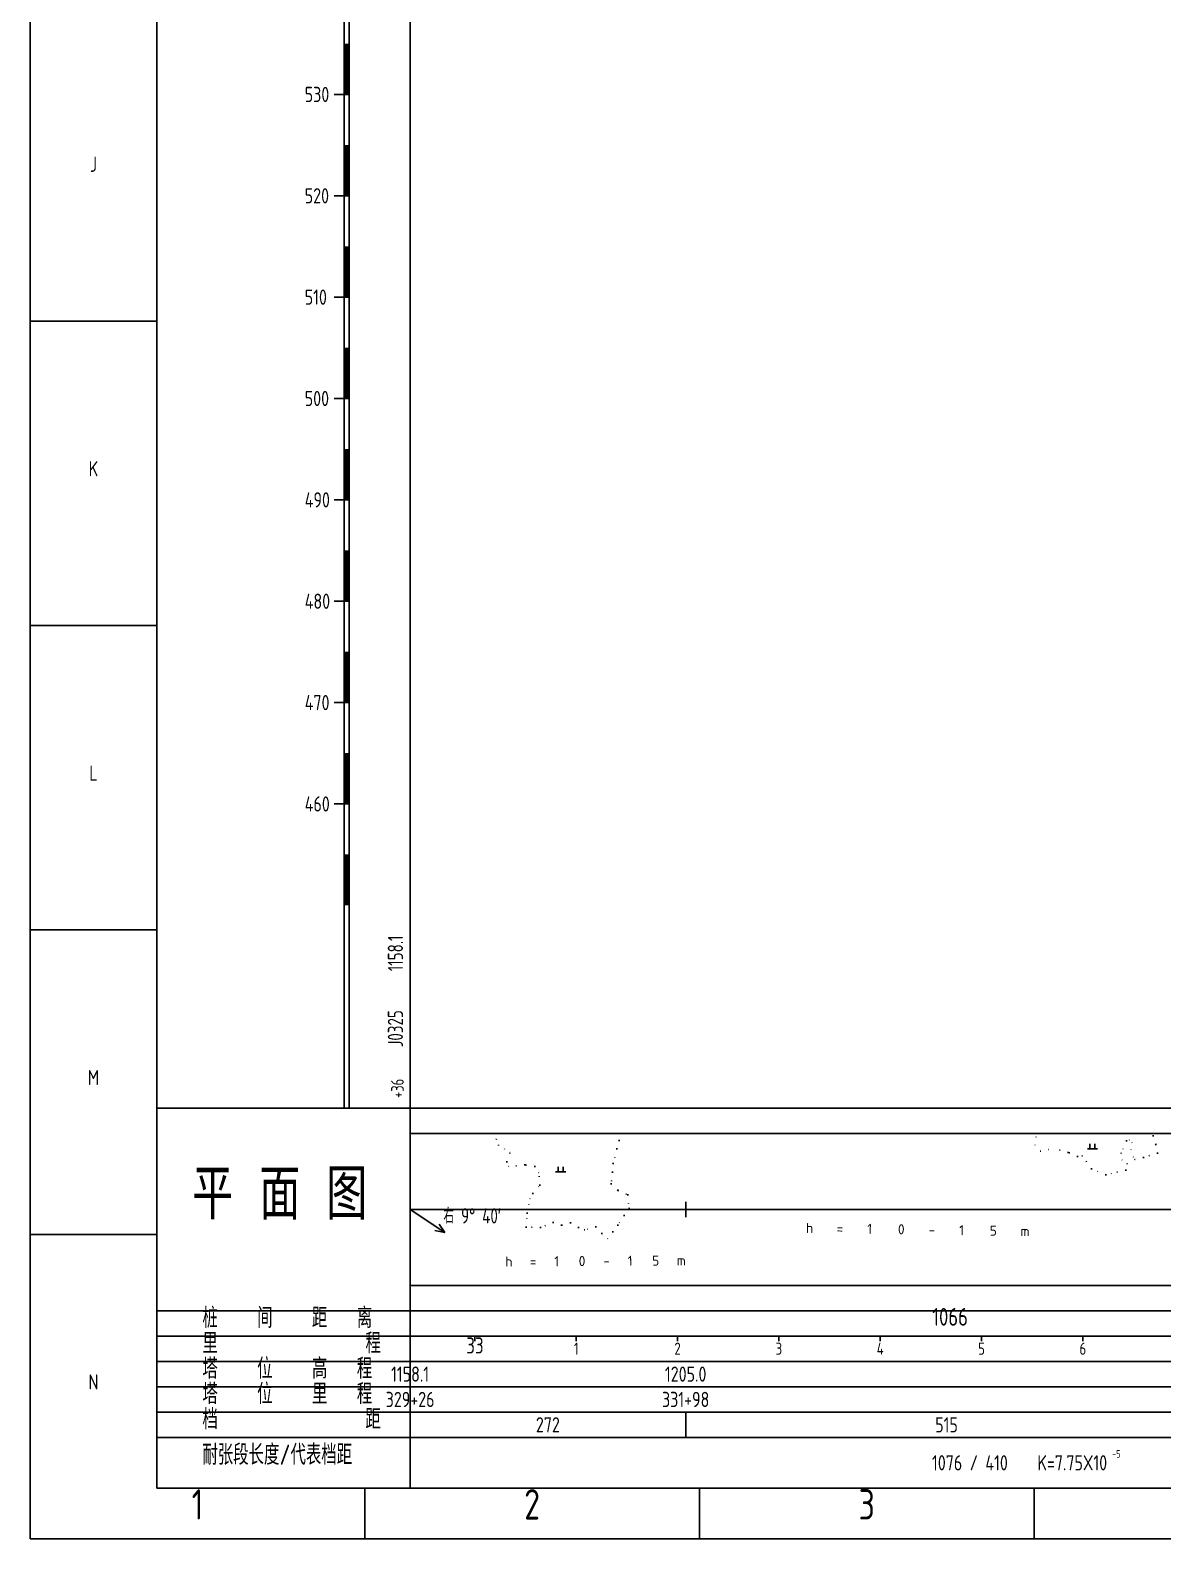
# Model space of a CAD drawing. Header units: millimetres. Extents: x 6482 to 7719, y 775 to 2743.
# Drawn here: x 6512.2 to 6735.8, y 775 to 1072.7 of the extents above; entities that cross this region are included whole.
import ezdxf
from ezdxf.enums import TextEntityAlignment as Align

# ---------------------------------------------------------------- set-up
doc = ezdxf.new("R2010")
doc.units = ezdxf.units.MM
doc.header["$LTSCALE"] = 5
doc.linetypes.add('DOT', pattern=[6.35, 0, -6.35])
for name, color, linetype in [('1', 3, 'Continuous'), ('4', 1, 'Continuous'), ('5', 2, 'Continuous'), ('图框', 1, 'Continuous'), ('地物-地类界', 5, 'Continuous'), ('地物-植被', 84, 'Continuous'), ('地物-注记', 1, 'Continuous'), ('标注', 3, 'Continuous')]:
    doc.layers.add(name, color=color, linetype=linetype)
doc.styles.get("Standard").update_dxf_attribs({"font": 'tssdeng.shx', "width": 0.8, "bigfont": 'tssdchn.shx'})

# ---------------------------------------------------------------- blocks, each defined once
blk = doc.blocks.new('7165820')
at = {"layer": '图框'}
for p, q in [((6574.2, 860), (6574.2, 2700)), ((6575.2, 860), (6575.2, 2700)), ((6574.4, 1060), (6574.4, 1070)), ((6574.6, 1060), (6574.6, 1070)), ((6574.8, 1060), (6574.8, 1070)), ((6575, 1060), (6575, 1070)), ((6575.2, 1060), (6572.2, 1060)), ((6574.4, 1040), (6574.4, 1050)), ((6574.6, 1040), (6574.6, 1050)), ((6574.8, 1040), (6574.8, 1050)), ((6575, 1040), (6575, 1050)), ((6575.2, 1040), (6572.2, 1040)), ((6574.4, 1020), (6574.4, 1030)), ((6574.6, 1020), (6574.6, 1030)), ((6574.8, 1020), (6574.8, 1030)), ((6575, 1020), (6575, 1030)), ((6575.2, 1020), (6572.2, 1020)), ((6574.4, 1000), (6574.4, 1010)), ((6574.6, 1000), (6574.6, 1010)), ((6574.8, 1000), (6574.8, 1010)), ((6575, 1000), (6575, 1010)), ((6575.2, 1000), (6572.2, 1000)), ((6574.4, 980), (6574.4, 990)), ((6574.6, 980), (6574.6, 990)), ((6574.8, 980), (6574.8, 990)), ((6575, 980), (6575, 990)), ((6575.2, 980), (6572.2, 980)), ((6574.4, 960), (6574.4, 970)), ((6574.6, 960), (6574.6, 970)), ((6574.8, 960), (6574.8, 970)), ((6575, 960), (6575, 970)), ((6575.2, 960), (6572.2, 960)), ((6574.4, 940), (6574.4, 950)), ((6574.6, 940), (6574.6, 950)), ((6574.8, 940), (6574.8, 950)), ((6575, 940), (6575, 950)), ((6575.2, 940), (6572.2, 940)), ((6574.4, 920), (6574.4, 930)), ((6574.6, 920), (6574.6, 930)), ((6574.8, 920), (6574.8, 930)), ((6575, 920), (6575, 930)), ((6575.2, 920), (6572.2, 920)), ((6574.4, 900), (6574.4, 910)), ((6574.6, 900), (6574.6, 910)), ((6574.8, 900), (6574.8, 910)), ((6575, 900), (6575, 910))]:
    blk.add_line(p, q, dxfattribs=at)
at = {"layer": '图框', "width": 0.8}
for s, p in [('530', (6566.4, 1058.5)), ('520', (6566.4, 1038.5)), ('510', (6566.4, 1018.5)), ('500', (6566.4, 998.5)), ('490', (6566.4, 978.5)), ('480', (6566.4, 958.5)), ('470', (6566.4, 938.5)), ('460', (6566.4, 918.5))]:
    blk.add_text(s, height=3, dxfattribs=at).set_placement(p)
blk = doc.blocks.new('k9220')
at = {"layer": '地物-植被'}
for p, q in [((-1, 0), (1, 0)), ((-0.5, 0), (-0.5, 1)), ((0.5, 0), (0.5, 1))]:
    blk.add_line(p, q, dxfattribs=at)

msp = doc.modelspace()

# ---------------------------------------------------------------- linework, layer by layer
at = {"layer": '4', "linetype": 'Continuous'}
for p, q in [((6587.2, 841.5), (6587.2, 838.5)), ((6641.6, 841.5), (6641.6, 838.5)), ((6587.2, 795), (6587.2, 800)), ((6641.6, 795), (6641.6, 800)), ((6587.2, 795), (6587.2, 785))]:
    msp.add_line(p, q, dxfattribs=at)
at = {"layer": '图框', "linetype": 'Continuous'}
for p, q in [((6512.2, 775), (6512.2, 1616)), ((6537.2, 785), (6537.2, 1606)), ((6512.2, 1015.29), (6537.2, 1015.29)), ((6512.2, 955.21), (6537.2, 955.21)), ((6512.2, 895.14), (6537.2, 895.14)), ((6537.2, 860), (7691.2, 860)), ((6587.2, 860), (6587.2, 785)), ((6587.2, 855), (7691.2, 855)), ((6587.2, 840), (7691.2, 840)), ((6512.2, 835.07), (6537.2, 835.07)), ((6587.2, 825), (7691.2, 825)), ((6537.2, 820), (7691.2, 820)), ((6537.2, 815), (7691.2, 815)), ((6600, 815), (6600, 814)), ((6620, 815), (6620, 814)), ((6640, 815), (6640, 814)), ((6660, 815), (6660, 814)), ((6680, 815), (6680, 814)), ((6700, 815), (6700, 814)), ((6720, 815), (6720, 814)), ((6537.2, 810), (7691.2, 810)), ((6537.2, 805), (7691.2, 805)), ((6537.2, 800), (7691.2, 800)), ((6537.2, 795), (7691.2, 795)), ((6537.2, 785), (7691.2, 785)), ((6578.26, 775), (6578.26, 785)), ((6644.31, 775), (6644.31, 785)), ((6710.37, 775), (6710.37, 785)), ((6512.2, 775), (7701.2, 775))]:
    msp.add_line(p, q, dxfattribs=at)
at = {"layer": '地物-地类界', "color": 3, "linetype": 'DOT', "ltscale": 0.05}
for p, q in [((6604.2, 853.8), (6604.72, 855)), ((6629.12, 855), (6628.45, 853.6)), ((6711.52, 855), (6710.79, 854.33)), ((6733.91, 854.53), (6734.41, 852.79)), ((6604.66, 852.62), (6604.2, 853.8)), ((6605.89, 851.91), (6604.66, 852.62)), ((6606.97, 851.22), (6605.89, 851.91)), ((6628.45, 853.6), (6627.28, 849.06)), ((6710.79, 854.33), (6710.5, 852.76)), ((6710.5, 852.76), (6711.59, 851.48)), ((6711.59, 851.48), (6713.14, 851.8)), ((6713.14, 851.8), (6714.8, 851.87)), ((6717.13, 851.26), (6714.21, 851.99)), ((6728.59, 853.54), (6727.59, 851.15)), ((6729.21, 853.72), (6728.59, 853.54)), ((6729.74, 853.13), (6729.21, 853.72)), ((6729.5, 851.74), (6729.74, 853.13)), ((6729.97, 850.28), (6729.5, 851.74)), ((6734.41, 852.79), (6734.77, 851.09)), ((6606.27, 849.37), (6606.97, 851.22)), ((6606.67, 848.47), (6606.27, 849.37)), ((6609.88, 848.78), (6606.67, 848.47)), ((6611.82, 848.46), (6609.88, 848.78)), ((6612.59, 847.19), (6611.82, 848.46)), ((6627.28, 849.06), (6626.92, 845.06)), ((6718.95, 850.44), (6717.13, 851.26)), ((6719.93, 850.57), (6718.95, 850.44)), ((6721.68, 848.02), (6719.93, 850.57)), ((6727.59, 851.15), (6727.71, 849.79)), ((6727.71, 849.79), (6728.74, 849.03)), ((6728.74, 849.03), (6728.48, 847.76)), ((6730.28, 849.83), (6729.97, 850.28)), ((6731.95, 850.25), (6730.28, 849.83)), ((6734.77, 851.09), (6731.95, 850.25)), ((6612.81, 844.76), (6612.59, 847.19)), ((6724.55, 846.84), (6721.68, 848.02)), ((6725.67, 847.07), (6724.55, 846.84)), ((6728.48, 847.76), (6725.67, 847.07)), ((6610.86, 842.08), (6611.44, 843.17)), ((6611.44, 843.17), (6612.81, 844.76)), ((6626.92, 845.06), (6628.25, 843.72)), ((6628.25, 843.72), (6629.83, 843.02)), ((6629.83, 843.02), (6630.17, 842.86)), ((6630.17, 842.86), (6630.42, 840.21)), ((6610.32, 839.29), (6610.86, 842.08)), ((6630.42, 840.21), (6628.22, 836.91)), ((6610.14, 836.51), (6610.32, 839.29)), ((6612.97, 836.43), (6610.14, 836.51)), ((6615.47, 837.44), (6612.97, 836.43)), ((6617.09, 836.88), (6615.47, 837.44)), ((6618.89, 837.34), (6617.09, 836.88)), ((6620.46, 836.43), (6618.89, 837.34)), ((6623.87, 836.54), (6621.68, 835.95)), ((6625.04, 835.24), (6623.87, 836.54)), ((6628.22, 836.91), (6626.21, 834.19)), ((6621.68, 835.95), (6620.46, 836.43)), ((6626.21, 834.19), (6625.04, 835.24))]:
    msp.add_line(p, q, dxfattribs=at)
at = {"layer": '标注'}
for p, q in [((6587.2, 860), (6587.2, 2316.18)), ((6587.2, 815), (6587.2, 820))]:
    msp.add_line(p, q, dxfattribs=at)
at = {"layer": '标注', "linetype": 'Continuous'}
for p in [(6587.2, 840), (6592.93, 837.08), (6592.1, 835.84)]:
    msp.add_line(p, (6594.07, 835.42), dxfattribs=at)

# ---------------------------------------------------------------- block references
at = {"layer": '图框'}
msp.add_blockref('7165820', (0, 0), dxfattribs=at)
at = {"layer": '地物-植被'}
for p in [(6721.89, 851.97), (6616.92, 847.41)]:
    msp.add_blockref('k9220', p, dxfattribs=at)

# ---------------------------------------------------------------- texts
at = {"layer": '1', "linetype": 'Continuous', "width": 0.8}
for s, p in [('1158.1', (6587.2, 806)), ('1205.0', (6641.6, 806)), ('329+26', (6587.2, 801)), ('331+98', (6641.6, 801))]:
    msp.add_text(s, height=3, dxfattribs=at).set_placement(p, align=Align.CENTER)
msp.add_text('-5', height=1.5, dxfattribs=at).set_placement((6725.8, 791))
msp.add_text('1076 / 410    K=7.75X10', height=3, dxfattribs=at).set_placement((6724.8, 788.5), align=Align.RIGHT)
at = {"layer": '5', "linetype": 'Continuous', "width": 0.8}
for s, p in [('272', (6614.4, 796)), ('515', (6693.1, 796))]:
    msp.add_text(s, height=3, dxfattribs=at).set_placement(p, align=Align.CENTER)
at = {"layer": '图框', "linetype": 'Continuous', "width": 0.8}
for s, height, p in [('J', 3, (6524.7, 1043.82)), ('K', 3, (6524.7, 983.75)), ('L', 3, (6524.7, 923.68)), ('M', 3, (6524.7, 863.61)), ('33', 3.2, (6600, 810.6)), ('1', 2.4, (6620, 810.6)), ('2', 2.4, (6640, 810.6)), ('3', 2.4, (6660, 810.6)), ('4', 2.4, (6680, 810.6)), ('5', 2.4, (6700, 810.6)), ('6', 2.4, (6720, 810.6)), ('N', 3, (6524.7, 803.54)), ('1', 6, (6545.23, 777)), ('2', 6, (6611.28, 777)), ('3', 6, (6677.34, 777))]:
    msp.add_text(s, height=height, dxfattribs=at).set_placement(p, align=Align.BOTTOM_CENTER)
at = {"layer": '图框', "linetype": 'Continuous'}
for s, height, width, p in [('平 面 图', 10, 0.85, (6544.2, 835)), ('桩    间    距   离', 4, 0.8, (6546.2, 815.4)), ('里               程', 4, 0.8, (6546.2, 810.4)), ('塔    位    高   程', 4, 0.8, (6546.2, 805.4)), ('塔    位    里   程', 4, 0.8, (6546.2, 800.4)), ('档               距', 4, 0.8, (6546.2, 795.4)), ('耐张段长度/代表档距', 4, 0.8, (6546.2, 788.4))]:
    msp.add_text(s, height=height, dxfattribs=dict(at, width=width)).set_placement(p, align=Align.BOTTOM_LEFT)
at = {"layer": '地物-注记', "linetype": 'Continuous'}
for s, rotation, p in [('h', 359.158, (6665.34, 834.75)), ('1', 359.158, (6677.44, 834.57)), ('0', 359.158, (6683.48, 834.49)), ('1', 359.158, (6695.57, 834.31)), ('5', 359.158, (6701.62, 834.22)), ('=', 359.158, (6671.39, 834.66)), ('-', 359.158, (6689.53, 834.4)), ('m', 359.158, (6707.66, 834.13)), ('h', 0.3524, (6606.01, 828.11)), ('1', 0.3524, (6615.67, 828.17)), ('0', 0.3524, (6620.5, 828.2)), ('1', 0.3524, (6630.17, 828.26)), ('5', 0.3524, (6635, 828.29)), ('=', 0.3524, (6610.84, 828.14)), ('-', 0.3524, (6625.34, 828.23)), ('m', 0.3524, (6639.83, 828.32))]:
    msp.add_text(s, height=2, rotation=rotation, dxfattribs=at).set_placement(p, align=Align.BOTTOM_LEFT)
at = {"layer": '标注', "linetype": 'Continuous', "width": 0.75}
for s, height, p in [('1158.1', 3, (6586.7, 887)), ('J0325', 3, (6586.7, 872)), ('+36', 2.5, (6586.7, 862))]:
    msp.add_text(s, height=height, rotation=90, dxfattribs=at).set_placement(p, align=Align.BOTTOM_LEFT)
msp.add_text('右 9° 40′', height=3, dxfattribs=at).set_placement((6593.76, 836.32), align=Align.BOTTOM_LEFT)
at = {"layer": '标注', "linetype": 'Continuous', "width": 0.8}
msp.add_text('1066', height=3.5, dxfattribs=at).set_placement((6693.8, 816), align=Align.BOTTOM_CENTER)

doc.saveas('drawing.dxf')
